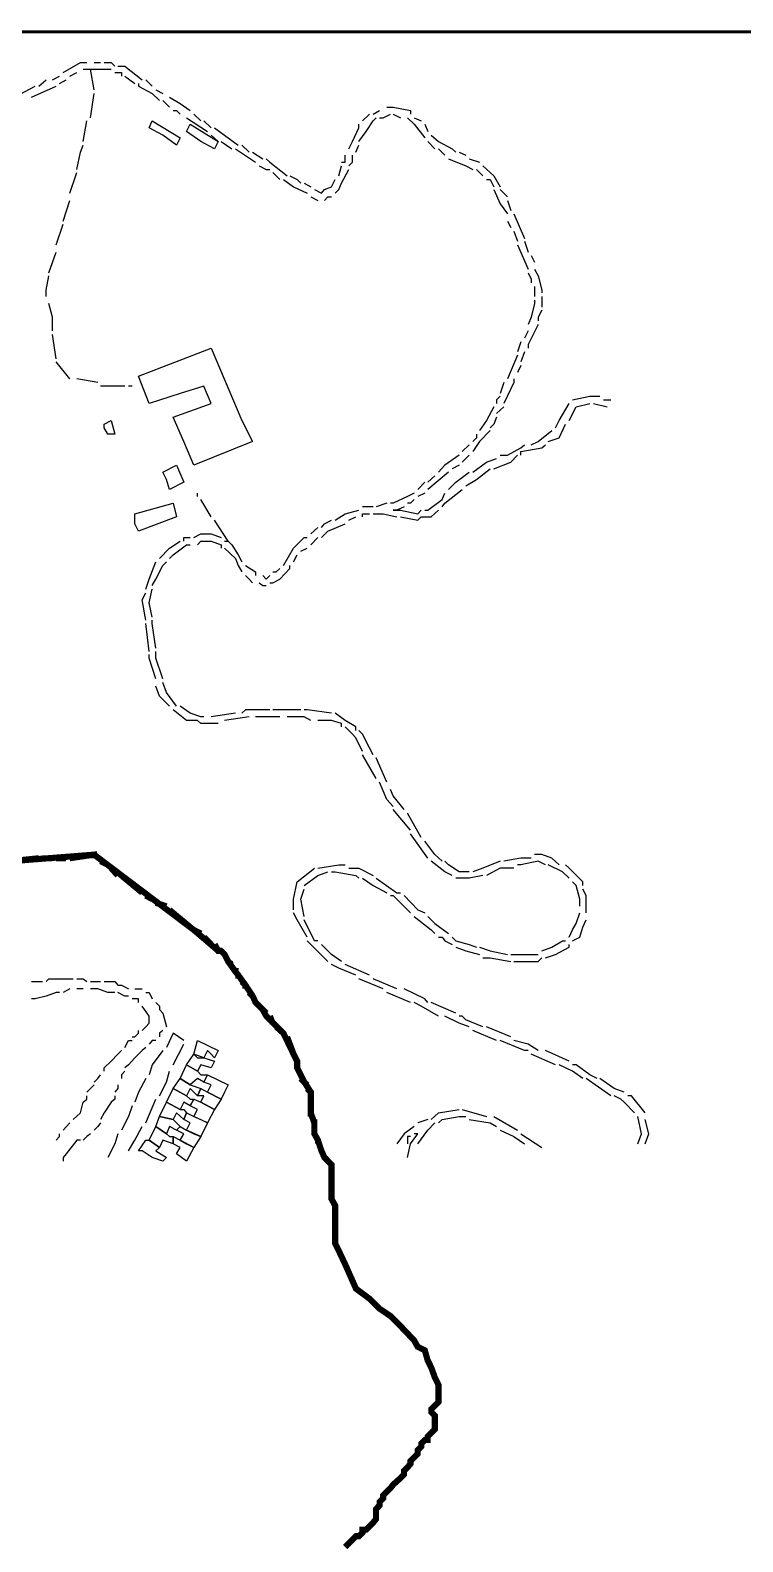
# Model space of a CAD drawing. Header units: millimetres. Extents: x -3588 to 75209, y -3737 to 38254.
# Drawn here: x 21244 to 21524, y 20076 to 20671 of the extents above; entities that cross this region are included whole.
import ezdxf

# ---------------------------------------------------------------- set-up
doc = ezdxf.new("R2010")
doc.units = ezdxf.units.MM
doc.layers.add('P', color=253, linetype='Continuous')

msp = doc.modelspace()

# ---------------------------------------------------------------- linework, layer by layer
at = {"layer": 'P'}
for points, const_width in [([(20542.731, 20670.158), (35743.361, 20670.158)], 1.2), ([(21236.588, 20343.826), (21269.059, 20346.371), (21308.3, 20316.732), (21317.887, 20308.554), (21319.023, 20308.554), (21320.431, 20307.13), (21321.839, 20304.313), (21324.672, 20300.36), (21325.792, 20298.952), (21328.625, 20294.999), (21331.442, 20290.758), (21332.578, 20288.229), (21335.395, 20285.397), (21336.803, 20282.852), (21343.572, 20276.082), (21347.525, 20267.905), (21348.95, 20265.072), (21348.95, 20262.527), (21350.358, 20259.711), (21351.766, 20256.894), (21354.311, 20252.941), (21354.311, 20250.108), (21354.311, 20244.747), (21355.719, 20240.794), (21355.719, 20236.569), (21357.128, 20234.025), (21358.536, 20229.784), (21359.672, 20227.255), (21362.489, 20224.422), (21362.489, 20221.878), (21362.489, 20220.47), (21362.489, 20216.245), (21362.489, 20213.7), (21362.489, 20210.867), (21363.897, 20208.339), (21363.897, 20205.506), (21363.897, 20201.553), (21363.897, 20200.145), (21363.897, 20195.92), (21363.897, 20193.375), (21365.322, 20190.543), (21367.85, 20185.181), (21372.091, 20175.595), (21377.452, 20171.642), (21378.861, 20170.218), (21381.405, 20167.689), (21385.646, 20164.857), (21389.599, 20160.904), (21394.96, 20155.27), (21396.369, 20152.726), (21399.185, 20151.317), (21400.322, 20147.365), (21401.73, 20144.532), (21403.138, 20140.579), (21404.547, 20137.762), (21404.547, 20136.354), (21404.547, 20134.946), (21404.547, 20133.809), (21404.547, 20130.993), (21403.138, 20129.568), (21401.73, 20128.16), (21401.73, 20127.04), (21403.138, 20125.632), (21403.138, 20122.799), (21403.138, 20121.391), (21403.138, 20120.254), (21401.73, 20118.846), (21400.322, 20117.438), (21400.322, 20116.029), (21399.185, 20116.029), (21397.777, 20114.621), (21397.777, 20113.485), (21396.369, 20112.076), (21396.369, 20110.668), (21394.96, 20109.244), (21393.552, 20107.835), (21393.552, 20106.715), (21392.416, 20105.307), (21391.007, 20103.882), (21391.007, 20102.474), (21389.599, 20101.066), (21386.766, 20098.521), (21385.646, 20097.113), (21384.222, 20095.705), (21382.814, 20094.296), (21382.814, 20093.16), (21381.405, 20091.752), (21381.405, 20090.343), (21379.997, 20088.919), (21379.997, 20087.511), (21379.997, 20084.982), (21378.861, 20083.558), (21377.452, 20082.149), (21376.044, 20080.741), (21374.636, 20080.741), (21374.636, 20079.605), (21373.227, 20078.196), (21372.091, 20078.196), (21370.683, 20076.788), (21369.274, 20075.38), (21367.85, 20073.972)], 2.417), ([(21236.588, 20344.962), (21236.588, 20343.826), (21247.326, 20344.962)], 2.417), ([(21236.588, 20343.826), (21269.059, 20346.371), (21308.3, 20316.732), (21317.887, 20308.554), (21319.023, 20308.554), (21320.431, 20307.13), (21321.839, 20304.313), (21324.672, 20300.36), (21325.792, 20298.952), (21328.625, 20294.999), (21331.442, 20290.758), (21332.578, 20288.229), (21335.395, 20285.397), (21336.803, 20282.852), (21343.572, 20276.082), (21347.525, 20267.905), (21348.95, 20265.072), (21348.95, 20262.527), (21350.358, 20259.711), (21351.766, 20256.894), (21354.311, 20252.941), (21354.311, 20250.108), (21354.311, 20244.747), (21355.719, 20240.794), (21355.719, 20236.569), (21357.128, 20234.025), (21358.536, 20229.784), (21359.672, 20227.255), (21362.489, 20224.422), (21362.489, 20221.878), (21362.489, 20220.47), (21362.489, 20216.245), (21362.489, 20213.7), (21362.489, 20210.867), (21363.897, 20208.339), (21363.897, 20205.506), (21363.897, 20201.553), (21363.897, 20200.145), (21363.897, 20195.92), (21363.897, 20193.375), (21365.322, 20190.543), (21367.85, 20185.181), (21372.091, 20175.595), (21377.452, 20171.642), (21378.861, 20170.218), (21381.405, 20167.689), (21385.646, 20164.857), (21389.599, 20160.904), (21394.96, 20155.27), (21396.369, 20152.726), (21399.185, 20151.317), (21400.322, 20147.365), (21401.73, 20144.532), (21403.138, 20140.579), (21404.547, 20137.762), (21404.547, 20136.354), (21404.547, 20134.946), (21404.547, 20133.809), (21404.547, 20130.993), (21403.138, 20129.568), (21401.73, 20128.16), (21401.73, 20127.04), (21403.138, 20125.632), (21403.138, 20122.799), (21403.138, 20121.391), (21403.138, 20120.254), (21401.73, 20118.846), (21400.322, 20117.438), (21400.322, 20116.029), (21399.185, 20116.029), (21397.777, 20114.621), (21397.777, 20113.485), (21396.369, 20112.076), (21396.369, 20110.668), (21394.96, 20109.244), (21393.552, 20107.835), (21393.552, 20106.715), (21392.416, 20105.307), (21391.007, 20103.882), (21391.007, 20102.474), (21389.599, 20101.066), (21386.766, 20098.521), (21385.646, 20097.113), (21384.222, 20095.705), (21382.814, 20094.296), (21382.814, 20093.16), (21381.405, 20091.752), (21381.405, 20090.343), (21379.997, 20088.919), (21379.997, 20087.511), (21379.997, 20084.982), (21378.861, 20083.558), (21377.452, 20082.149), (21376.044, 20080.741), (21374.636, 20080.741), (21374.636, 20079.605), (21373.227, 20078.196), (21372.091, 20078.196), (21370.683, 20076.788), (21369.274, 20075.38)], 1.2), ([(21248.734, 20344.962), (21252.687, 20344.962)], 2.417), ([(21254.096, 20344.962), (21258.049, 20344.962)], 2.417), ([(21259.457, 20344.962), (21269.059, 20346.371), (21269.059, 20344.962)], 2.417), ([(21271.604, 20343.826), (21274.42, 20342.418)], 2.417), ([(21275.829, 20341.009), (21278.373, 20338.193)], 2.417), ([(21279.782, 20338.193), (21287.976, 20331.407)], 2.417), ([(21289.384, 20330.287), (21291.928, 20328.879)], 2.417), ([(21293.337, 20327.454), (21297.562, 20326.046)], 2.417), ([(21298.698, 20324.638), (21306.876, 20317.868)], 2.417), ([(21308.3, 20316.732), (21311.117, 20315.324)], 2.417), ([(21312.253, 20313.915), (21315.07, 20311.083)], 2.417), ([(21316.478, 20311.083), (21317.887, 20308.554), (21319.023, 20308.554), (21320.431, 20307.13), (21321.839, 20304.313), (21323.248, 20303.177)], 2.417), ([(21324.672, 20301.768), (21324.672, 20300.36), (21325.792, 20298.952), (21325.792, 20297.543)], 2.417), ([(21327.201, 20296.407), (21328.625, 20294.999), (21328.625, 20293.59)], 2.417), ([(21330.033, 20292.166), (21331.442, 20290.758), (21332.578, 20288.229), (21335.395, 20285.397), (21336.803, 20283.988)], 2.417), ([(21338.211, 20282.852), (21339.347, 20280.035)], 2.417), ([(21340.756, 20278.627), (21343.572, 20276.082)], 2.417), ([(21344.997, 20274.674), (21347.525, 20267.905), (21348.95, 20265.072)], 2.417), ([(21348.95, 20263.664), (21348.95, 20262.527), (21350.358, 20259.711)], 2.417), ([(21350.358, 20258.302), (21351.766, 20256.894), (21352.903, 20255.758)], 2.417), ([(21352.903, 20254.349), (21354.311, 20252.941), (21354.311, 20250.108), (21354.311, 20244.747), (21354.311, 20243.339)], 2.417), ([(21355.719, 20242.203), (21355.719, 20240.794), (21355.719, 20237.978)], 2.417), ([(21355.719, 20236.569), (21357.128, 20234.025), (21357.128, 20232.616)], 2.417)]:
    msp.add_lwpolyline(points, dxfattribs=dict(at, const_width=const_width))
for points in [[(21256.912, 20654.074), (21263.698, 20658.011), (21266.227, 20658.011)], [(21264.818, 20655.482), (21267.651, 20655.482)], [(21267.651, 20655.482), (21269.059, 20655.482), (21275.829, 20655.482)], [(21269.059, 20647.289), (21267.651, 20655.482)], [(21269.059, 20658.011), (21271.604, 20658.011)], [(21273.012, 20658.011), (21275.829, 20658.011), (21277.237, 20656.603)], [(21278.373, 20656.603), (21281.19, 20656.603), (21287.976, 20651.241)], [(21247.326, 20648.697), (21250.143, 20651.241)], [(21252.687, 20651.241), (21255.504, 20652.65)], [(21255.504, 20649.833), (21258.049, 20651.241)], [(21259.457, 20652.65), (21262.274, 20654.074)], [(21277.237, 20654.074), (21279.782, 20654.074), (21279.782, 20652.65)], [(21281.19, 20652.65), (21285.143, 20649.833)], [(21286.551, 20649.833), (21286.551, 20648.697), (21291.928, 20645.88), (21294.745, 20643.064)], [(21289.384, 20651.241), (21291.928, 20648.697)], [(21236.588, 20643.064), (21237.724, 20644.472), (21245.902, 20648.697)], [(21244.493, 20644.472), (21254.096, 20648.697)], [(21267.651, 20636.278), (21269.059, 20645.88)], [(21293.337, 20647.289), (21296.153, 20645.88)], [(21298.698, 20644.472), (21302.923, 20641.927), (21306.876, 20639.111)], [(21296.153, 20643.064), (21298.698, 20640.519)], [(21300.106, 20639.111), (21301.515, 20639.111), (21302.923, 20637.686)], [(21308.3, 20637.686), (21311.117, 20635.158)], [(21374.636, 20635.158), (21377.452, 20637.686)], [(21378.861, 20637.686), (21381.405, 20639.111)], [(21381.405, 20636.278), (21382.814, 20636.278), (21385.646, 20637.686)], [(21384.222, 20640.519), (21386.766, 20640.519), (21393.552, 20639.111), (21393.552, 20637.686)], [(21386.766, 20637.686), (21389.599, 20636.278)], [(21264.818, 20626.964), (21266.227, 20635.158)], [(21296.153, 20629.508), (21290.792, 20632.325), (21291.928, 20635.158), (21302.923, 20628.372), (21301.515, 20625.555), (21296.153, 20629.508)], [(21305.468, 20636.278), (21313.662, 20630.917)], [(21311.117, 20626.964), (21305.468, 20630.917), (21306.876, 20633.749), (21317.887, 20626.964), (21316.478, 20624.147), (21311.117, 20626.964)], [(21312.253, 20635.158), (21315.07, 20632.325)], [(21316.478, 20632.325), (21320.431, 20629.508), (21325.792, 20625.555)], [(21369.274, 20624.147), (21370.683, 20626.964), (21373.227, 20632.325), (21373.227, 20633.749)], [(21373.227, 20626.964), (21376.044, 20630.917), (21378.861, 20635.158), (21379.997, 20636.278)], [(21392.416, 20636.278), (21394.96, 20633.749), (21399.185, 20628.372)], [(21394.96, 20636.278), (21397.777, 20635.158)], [(21399.185, 20633.749), (21400.322, 20630.917)], [(21315.07, 20629.508), (21317.887, 20626.964)], [(21319.023, 20626.964), (21323.248, 20624.147)], [(21400.322, 20626.964), (21403.138, 20624.147)], [(21401.73, 20629.508), (21404.547, 20626.964), (21409.924, 20624.147), (21411.332, 20622.739)], [(21262.274, 20615.953), (21263.698, 20622.739), (21264.818, 20625.555)], [(21324.672, 20624.147), (21332.578, 20618.786)], [(21327.201, 20625.555), (21330.033, 20622.739)], [(21331.442, 20622.739), (21335.395, 20620.194)], [(21336.803, 20620.194), (21338.211, 20618.786), (21344.997, 20613.425)], [(21366.442, 20618.786), (21367.85, 20618.786), (21367.85, 20621.603)], [(21369.274, 20617.362), (21370.683, 20618.786), (21370.683, 20621.603)], [(21372.091, 20622.739), (21373.227, 20625.555)], [(21404.547, 20624.147), (21407.091, 20621.603)], [(21408.5, 20620.194), (21415.285, 20617.362), (21418.102, 20615.953)], [(21412.741, 20622.739), (21415.285, 20621.603)], [(21416.693, 20620.194), (21420.646, 20618.786)], [(21259.457, 20606.639), (21262.274, 20614.833)], [(21333.986, 20617.362), (21336.803, 20615.953), (21338.211, 20615.953)], [(21339.347, 20614.833), (21342.164, 20612)], [(21363.897, 20606.639), (21365.322, 20608.047), (21366.442, 20610.592), (21369.274, 20615.953)], [(21365.322, 20613.425), (21366.442, 20617.362)], [(21419.51, 20615.953), (21420.646, 20614.833), (21422.055, 20613.425)], [(21422.055, 20617.362), (21426.296, 20613.425), (21428.824, 20609.184)], [(21343.572, 20612), (21347.525, 20609.184), (21352.903, 20606.639)], [(21346.117, 20613.425), (21348.95, 20612), (21350.358, 20610.592)], [(21351.766, 20610.592), (21354.311, 20609.184)], [(21355.719, 20608.047), (21358.536, 20606.639), (21359.672, 20608.047), (21362.489, 20609.184), (21363.897, 20612)], [(21423.463, 20612), (21424.871, 20612), (21426.296, 20609.184)], [(21426.296, 20608.047), (21428.824, 20602.414), (21431.657, 20598.461)], [(21428.824, 20608.047), (21431.657, 20605.231)], [(21256.912, 20595.629), (21259.457, 20603.822)], [(21354.311, 20605.231), (21357.128, 20603.822)], [(21359.672, 20603.822), (21361.081, 20605.231), (21362.489, 20605.231)], [(21431.657, 20603.822), (21433.065, 20599.87)], [(21434.201, 20598.461), (21438.426, 20588.859)], [(21254.096, 20586.314), (21256.912, 20594.508)], [(21431.657, 20595.629), (21433.065, 20593.1)], [(21434.201, 20591.676), (21435.61, 20587.723)], [(21435.61, 20586.314), (21439.835, 20576.712)], [(21438.426, 20587.723), (21439.835, 20583.498)], [(21251.279, 20575.304), (21254.096, 20583.498)], [(21440.971, 20582.089), (21442.379, 20579.545)], [(21250.143, 20565.99), (21250.143, 20568.534), (21251.279, 20574.184)], [(21439.835, 20575.304), (21440.971, 20572.775), (21440.971, 20571.351)], [(21442.379, 20576.712), (21443.788, 20574.184), (21445.196, 20568.534), (21445.196, 20567.398)], [(21442.379, 20569.943), (21442.379, 20567.398), (21442.379, 20565.99)], [(21252.687, 20557.812), (21251.279, 20563.173)], [(21442.379, 20564.581), (21442.379, 20563.173), (21440.971, 20557.812), (21439.835, 20554.979)], [(21445.196, 20560.628), (21443.788, 20557.812), (21443.788, 20556.387)], [(21445.196, 20565.99), (21445.196, 20563.173), (21445.196, 20561.765)], [(21252.687, 20552.451), (21252.687, 20557.812)], [(21443.788, 20554.979), (21439.835, 20547.073), (21439.835, 20545.665)], [(21254.096, 20541.44), (21252.687, 20551.026)], [(21439.835, 20552.451), (21438.426, 20549.618)], [(21304.347, 20508.968), (21300.106, 20518.571), (21315.07, 20523.932), (21312.253, 20530.701), (21302.923, 20527.885), (21290.792, 20523.932), (21286.551, 20534.654), (21315.07, 20545.665), (21327.201, 20517.162), (21331.442, 20508.968), (21308.3, 20499.654), (21304.347, 20508.968)], [(21435.61, 20542.848), (21431.657, 20533.534)], [(21437.018, 20548.21), (21435.61, 20544.257)], [(21438.426, 20544.257), (21437.018, 20540.304)], [(21259.457, 20533.534), (21254.096, 20540.304)], [(21437.018, 20538.895), (21435.61, 20536.063)], [(21270.468, 20532.126), (21262.274, 20533.534)], [(21281.19, 20530.701), (21273.012, 20530.701), (21271.604, 20530.701)], [(21284.023, 20530.701), (21282.598, 20530.701)], [(21430.249, 20532.126), (21428.824, 20527.885)], [(21434.201, 20533.534), (21434.201, 20532.126), (21430.249, 20523.932)], [(21428.824, 20526.749), (21427.416, 20525.34), (21427.416, 20523.932)], [(21457.343, 20525.34), (21464.112, 20526.749), (21468.065, 20526.749)], [(21469.474, 20525.34), (21472.306, 20525.34)], [(21426.296, 20522.524), (21423.463, 20517.162), (21420.646, 20513.209)], [(21430.249, 20522.524), (21427.416, 20519.979)], [(21450.573, 20514.33), (21451.982, 20517.162), (21455.935, 20523.932)], [(21455.935, 20517.162), (21458.751, 20522.524), (21464.112, 20523.932)], [(21465.521, 20523.932), (21470.898, 20522.524)], [(21273.012, 20514.33), (21273.012, 20515.738), (21275.829, 20517.162), (21277.237, 20511.801), (21274.42, 20511.801), (21273.012, 20514.33)], [(21424.871, 20513.209), (21420.646, 20508.968), (21418.102, 20505.016)], [(21427.416, 20518.571), (21426.296, 20515.738), (21424.871, 20514.33)], [(21440.971, 20507.56), (21443.788, 20508.968), (21449.149, 20513.209)], [(21447.741, 20508.968), (21451.982, 20510.377), (21454.526, 20515.738)], [(21416.693, 20507.56), (21413.877, 20505.016)], [(21419.51, 20511.801), (21419.51, 20510.377), (21418.102, 20508.968)], [(21428.824, 20503.607), (21431.657, 20503.607), (21437.018, 20506.424), (21438.426, 20507.56)], [(21437.018, 20503.607), (21437.018, 20505.016), (21445.196, 20506.424), (21446.62, 20507.56)], [(21412.741, 20503.607), (21407.091, 20499.654), (21404.547, 20496.838)], [(21416.693, 20503.607), (21413.877, 20500.791)], [(21418.102, 20496.838), (21423.463, 20500.791), (21427.416, 20502.199)], [(21426.296, 20498.246), (21433.065, 20500.791), (21435.61, 20503.607)], [(21297.562, 20494.005), (21296.153, 20496.838), (21301.515, 20499.654), (21304.347, 20492.885), (21298.698, 20490.052), (21297.562, 20494.005)], [(21408.5, 20496.838), (21400.322, 20490.052)], [(21403.138, 20495.413), (21400.322, 20492.885)], [(21408.5, 20490.052), (21411.332, 20492.885), (21416.693, 20496.838)], [(21412.741, 20499.654), (21409.924, 20498.246)], [(21415.285, 20491.476), (21419.51, 20494.005), (21424.871, 20498.246)], [(21399.185, 20492.885), (21396.369, 20490.052)], [(21405.971, 20483.282), (21407.091, 20484.691), (21413.877, 20490.052)], [(21285.143, 20476.513), (21285.143, 20480.466), (21300.106, 20484.691), (21301.515, 20479.33), (21286.551, 20473.68), (21285.143, 20476.513)], [(21309.709, 20487.235), (21309.709, 20488.644)], [(21315.07, 20479.33), (21311.117, 20486.099)], [(21378.861, 20483.282), (21374.636, 20483.282)], [(21384.222, 20484.691), (21379.997, 20483.282)], [(21394.96, 20488.644), (21392.416, 20487.235), (21386.766, 20484.691), (21385.646, 20484.691)], [(21391.007, 20483.282), (21388.175, 20481.874), (21386.766, 20481.874)], [(21394.96, 20486.099), (21393.552, 20484.691), (21392.416, 20484.691)], [(21399.185, 20488.644), (21396.369, 20487.235)], [(21399.185, 20481.874), (21400.322, 20481.874), (21405.971, 20486.099), (21407.091, 20488.644)], [(21321.839, 20469.727), (21316.478, 20477.921)], [(21358.536, 20475.089), (21359.672, 20476.513), (21362.489, 20477.921)], [(21363.897, 20477.921), (21367.85, 20480.466), (21373.227, 20481.874)], [(21369.274, 20477.921), (21372.091, 20479.33)], [(21374.636, 20479.33), (21374.636, 20480.466), (21377.452, 20480.466)], [(21378.861, 20480.466), (21382.814, 20480.466)], [(21382.814, 20480.466), (21388.175, 20479.33)], [(21386.766, 20481.874), (21389.599, 20481.874), (21396.369, 20480.466), (21397.777, 20481.874)], [(21389.599, 20479.33), (21396.369, 20477.921), (21397.777, 20479.33)], [(21397.777, 20479.33), (21401.73, 20479.33), (21404.547, 20481.874)], [(21304.347, 20471.152), (21306.876, 20471.152)], [(21304.347, 20469.727), (21304.347, 20471.152)], [(21308.3, 20471.152), (21311.117, 20472.56), (21315.07, 20472.56), (21319.023, 20471.152)], [(21347.525, 20466.911), (21351.766, 20471.152), (21352.903, 20471.152)], [(21354.311, 20472.56), (21357.128, 20475.089)], [(21354.311, 20468.319), (21357.128, 20471.152)], [(21358.536, 20471.152), (21361.081, 20473.68), (21367.85, 20476.513)], [(21294.745, 20462.958), (21298.698, 20466.911), (21302.923, 20469.727)], [(21298.698, 20462.958), (21300.106, 20464.366), (21305.468, 20468.319), (21306.876, 20468.319)], [(21309.709, 20468.319), (21311.117, 20469.727), (21315.07, 20469.727), (21319.023, 20468.319), (21319.023, 20466.911)], [(21320.431, 20469.727), (21321.839, 20469.727)], [(21320.431, 20466.911), (21324.672, 20462.958), (21325.792, 20460.141)], [(21321.839, 20469.727), (21323.248, 20468.319), (21325.792, 20464.366), (21327.201, 20461.549)], [(21343.572, 20460.141), (21347.525, 20466.911)], [(21350.358, 20465.774), (21352.903, 20466.911)], [(21289.384, 20450.827), (21290.792, 20454.764), (21293.337, 20461.549)], [(21291.928, 20452.235), (21293.337, 20454.764), (21296.153, 20460.141), (21297.562, 20461.549)], [(21325.792, 20460.141), (21327.201, 20457.597)], [(21328.625, 20460.141), (21332.578, 20457.597), (21332.578, 20456.188)], [(21338.211, 20453.356), (21339.347, 20453.356), (21342.164, 20454.764), (21346.117, 20459.005), (21346.117, 20460.141)], [(21347.525, 20461.549), (21348.95, 20464.366)], [(21328.625, 20456.188), (21330.033, 20454.764), (21331.442, 20453.356)], [(21333.986, 20453.356), (21335.395, 20452.235), (21336.803, 20452.235)], [(21335.395, 20456.188), (21336.803, 20454.764), (21338.211, 20456.188)], [(21339.347, 20457.597), (21340.756, 20457.597), (21342.164, 20459.005)], [(21289.384, 20438.68), (21287.976, 20446.586), (21289.384, 20449.403)], [(21291.928, 20439.816), (21290.792, 20445.45), (21291.928, 20450.827)], [(21290.792, 20426.261), (21289.384, 20437.272)], [(21293.337, 20427.67), (21291.928, 20437.272), (21291.928, 20438.68)], [(21293.337, 20415.539), (21290.792, 20423.717), (21290.792, 20425.125)], [(21296.153, 20415.539), (21293.337, 20423.717), (21293.337, 20426.261)], [(21298.698, 20404.8), (21294.745, 20408.753), (21293.337, 20412.706)], [(21301.515, 20404.8), (21297.562, 20410.178), (21296.153, 20414.114)], [(21309.709, 20399.167), (21305.468, 20399.167), (21300.106, 20403.392)], [(21312.253, 20400.575), (21311.117, 20400.575), (21306.876, 20401.984), (21302.923, 20404.8)], [(21324.672, 20401.984), (21315.07, 20400.575)], [(21330.033, 20400.575), (21320.431, 20399.167)], [(21338.211, 20403.392), (21328.625, 20403.392), (21327.201, 20401.984)], [(21342.164, 20400.575), (21339.347, 20400.575), (21332.578, 20400.575)], [(21350.358, 20403.392), (21339.347, 20403.392)], [(21354.311, 20399.167), (21351.766, 20400.575), (21344.997, 20400.575)], [(21362.489, 20401.984), (21352.903, 20403.392), (21351.766, 20403.392)], [(21372.091, 20395.214), (21372.091, 20396.622), (21367.85, 20399.167), (21363.897, 20401.984)], [(21317.887, 20398.031), (21315.07, 20398.031), (21311.117, 20398.031), (21309.709, 20399.167)], [(21366.442, 20396.622), (21366.442, 20398.031), (21362.489, 20399.167), (21357.128, 20399.167)], [(21374.636, 20387.02), (21372.091, 20392.381), (21370.683, 20393.79), (21367.85, 20396.622)], [(21378.861, 20385.612), (21377.452, 20388.428), (21374.636, 20393.79), (21373.227, 20395.214)], [(21379.997, 20376.298), (21374.636, 20385.612)], [(21384.222, 20374.889), (21379.997, 20384.476)], [(21386.766, 20365.287), (21384.222, 20368.104), (21381.405, 20374.889)], [(21391.007, 20364.151), (21386.766, 20369.528), (21385.646, 20372.057)], [(21393.552, 20355.973), (21386.766, 20364.151)], [(21397.777, 20353.14), (21392.416, 20362.743)], [(21400.322, 20344.962), (21393.552, 20354.565)], [(21405.971, 20343.826), (21403.138, 20346.371), (21399.185, 20351.732)], [(21451.982, 20342.418), (21449.149, 20344.962), (21445.196, 20346.371), (21442.379, 20346.371)], [(21348.95, 20335.648), (21355.719, 20341.009)], [(21357.128, 20341.009), (21365.322, 20342.418), (21367.85, 20342.418)], [(21369.274, 20341.009), (21373.227, 20341.009), (21378.861, 20338.193)], [(21409.924, 20338.193), (21407.091, 20339.601), (21401.73, 20343.826)], [(21416.693, 20339.601), (21412.741, 20339.601), (21408.5, 20342.418), (21407.091, 20343.826)], [(21428.824, 20343.826), (21422.055, 20341.009), (21418.102, 20339.601)], [(21434.201, 20341.009), (21428.824, 20341.009), (21423.463, 20338.193)], [(21440.971, 20344.962), (21437.018, 20344.962), (21430.249, 20343.826)], [(21446.62, 20342.418), (21443.788, 20343.826), (21437.018, 20342.418), (21435.61, 20342.418)], [(21455.935, 20337.057), (21453.39, 20339.601), (21447.741, 20342.418)], [(21461.296, 20334.24), (21461.296, 20335.648), (21455.935, 20341.009), (21454.526, 20342.418)], [(21347.525, 20324.638), (21347.525, 20328.879), (21348.95, 20335.648)], [(21351.766, 20334.24), (21357.128, 20338.193), (21361.081, 20339.601)], [(21362.489, 20339.601), (21363.897, 20339.601), (21372.091, 20338.193), (21373.227, 20337.057)], [(21374.636, 20337.057), (21378.861, 20334.24), (21384.222, 20331.407)], [(21379.997, 20337.057), (21388.175, 20331.407), (21389.599, 20331.407)], [(21422.055, 20338.193), (21416.693, 20337.057), (21412.741, 20337.057), (21411.332, 20337.057)], [(21460.16, 20326.046), (21460.16, 20328.879), (21458.751, 20334.24), (21457.343, 20335.648)], [(21351.766, 20322.093), (21350.358, 20328.879), (21351.766, 20332.816)], [(21385.646, 20330.287), (21386.766, 20330.287), (21393.552, 20323.501)], [(21391.007, 20330.287), (21396.369, 20324.638), (21399.185, 20323.501)], [(21462.704, 20323.501), (21462.704, 20330.287), (21461.296, 20332.816)], [(21352.903, 20313.915), (21348.95, 20320.685), (21347.525, 20323.501)], [(21455.935, 20313.915), (21457.343, 20316.732), (21458.751, 20319.276), (21460.16, 20323.501)], [(21357.128, 20312.491), (21355.719, 20312.491), (21351.766, 20320.685)], [(21394.96, 20322.093), (21401.73, 20316.732), (21403.138, 20315.324)], [(21400.322, 20322.093), (21403.138, 20319.276), (21408.5, 20315.324)], [(21457.343, 20312.491), (21460.16, 20313.915), (21461.296, 20317.868), (21462.704, 20320.685)], [(21361.081, 20304.313), (21354.311, 20311.083), (21352.903, 20312.491)], [(21366.442, 20304.313), (21362.489, 20307.13), (21358.536, 20311.083)], [(21404.547, 20313.915), (21405.971, 20313.915)], [(21405.971, 20313.915), (21407.091, 20312.491)], [(21407.091, 20312.491), (21409.924, 20311.083)], [(21409.924, 20313.915), (21411.332, 20312.491), (21416.693, 20311.083), (21419.51, 20309.962)], [(21445.196, 20308.554), (21449.149, 20309.962), (21453.39, 20312.491), (21454.526, 20312.491)], [(21446.62, 20305.721), (21450.573, 20307.13), (21455.935, 20309.962), (21455.935, 20311.083)], [(21411.332, 20309.962), (21415.285, 20308.554), (21420.646, 20307.13)], [(21420.646, 20309.962), (21424.871, 20308.554), (21431.657, 20307.13)], [(21422.055, 20305.721), (21424.871, 20305.721), (21433.065, 20304.313)], [(21433.065, 20307.13), (21434.201, 20307.13), (21443.788, 20307.13)], [(21434.201, 20304.313), (21443.788, 20304.313), (21445.196, 20305.721)], [(21372.091, 20298.952), (21365.322, 20301.768), (21362.489, 20303.177)], [(21377.452, 20298.952), (21367.85, 20303.177)], [(21244.493, 20296.407), (21248.734, 20296.407)], [(21250.143, 20296.407), (21251.279, 20297.543), (21254.096, 20297.543), (21256.912, 20297.543), (21258.049, 20297.543), (21260.865, 20297.543)], [(21259.457, 20293.59), (21256.912, 20292.166)], [(21262.274, 20297.543), (21263.698, 20297.543), (21264.818, 20297.543), (21266.227, 20296.407)], [(21264.818, 20293.59), (21262.274, 20293.59)], [(21267.651, 20296.407), (21270.468, 20296.407), (21271.604, 20296.407)], [(21277.237, 20292.166), (21275.829, 20292.166), (21274.42, 20292.166), (21270.468, 20293.59), (21267.651, 20293.59)], [(21273.012, 20296.407), (21275.829, 20296.407), (21277.237, 20296.407), (21278.373, 20294.999), (21279.782, 20294.999), (21282.598, 20293.59)], [(21285.143, 20293.59), (21287.976, 20293.59)], [(21382.814, 20293.59), (21373.227, 20297.543)], [(21388.175, 20293.59), (21378.861, 20297.543)], [(21400.322, 20288.229), (21399.185, 20289.638), (21391.007, 20293.59)], [(21255.504, 20292.166), (21254.096, 20292.166), (21250.143, 20290.758), (21245.902, 20289.638), (21244.493, 20289.638)], [(21282.598, 20290.758), (21281.19, 20290.758), (21278.373, 20292.166)], [(21286.551, 20288.229), (21286.551, 20289.638), (21285.143, 20289.638), (21284.023, 20289.638)], [(21287.976, 20277.219), (21289.384, 20278.627), (21290.792, 20280.035), (21290.792, 20282.852), (21287.976, 20286.805)], [(21289.384, 20292.166), (21290.792, 20292.166), (21291.928, 20289.638)], [(21293.337, 20288.229), (21294.745, 20286.805), (21294.745, 20285.397), (21296.153, 20283.988), (21297.562, 20278.627)], [(21393.552, 20288.229), (21384.222, 20292.166)], [(21404.547, 20282.852), (21397.777, 20286.805), (21394.96, 20288.229)], [(21411.332, 20283.988), (21401.73, 20288.229)], [(21416.693, 20278.627), (21412.741, 20280.035), (21407.091, 20282.852)], [(21415.285, 20281.444), (21413.877, 20282.852), (21412.741, 20282.852)], [(21422.055, 20278.627), (21415.285, 20281.444)], [(21284.023, 20274.674), (21285.143, 20274.674), (21286.551, 20276.082), (21286.551, 20277.219)], [(21296.153, 20277.219), (21294.745, 20276.082), (21294.745, 20274.674)], [(21304.347, 20273.266), (21300.106, 20276.082), (21297.562, 20270.433)], [(21427.416, 20273.266), (21418.102, 20277.219)], [(21433.065, 20274.674), (21423.463, 20278.627)], [(21273.012, 20261.119), (21273.012, 20262.527), (21275.829, 20265.072), (21278.373, 20267.905), (21279.782, 20269.313)], [(21281.19, 20270.433), (21282.598, 20273.266), (21284.023, 20273.266)], [(21289.384, 20270.433), (21287.976, 20269.313), (21286.551, 20267.905), (21285.143, 20266.48), (21282.598, 20263.664), (21281.19, 20262.527)], [(21293.337, 20273.266), (21291.928, 20273.266), (21290.792, 20271.841)], [(21296.153, 20269.313), (21291.928, 20263.664), (21290.792, 20259.711)], [(21300.106, 20263.664), (21304.347, 20271.841)], [(21315.07, 20267.905), (21313.662, 20269.313), (21312.253, 20266.48), (21308.3, 20267.905), (21309.709, 20273.266), (21317.887, 20269.313), (21316.478, 20266.48), (21315.07, 20267.905)], [(21439.835, 20269.313), (21438.426, 20269.313), (21428.824, 20273.266)], [(21443.788, 20269.313), (21439.835, 20271.841), (21434.201, 20273.266)], [(21455.935, 20265.072), (21446.62, 20269.313)], [(21311.117, 20259.711), (21313.662, 20259.711), (21312.253, 20256.894), (21309.709, 20258.302), (21306.876, 20255.758), (21302.923, 20258.302), (21305.468, 20263.664), (21309.709, 20261.119), (21311.117, 20259.711)], [(21309.709, 20266.48), (21312.253, 20266.48), (21316.478, 20265.072), (21315.07, 20262.527), (21311.117, 20263.664), (21309.709, 20261.119), (21305.468, 20263.664), (21308.3, 20267.905), (21309.709, 20266.48)], [(21450.573, 20263.664), (21440.971, 20267.905)], [(21461.296, 20258.302), (21457.343, 20261.119), (21451.982, 20263.664)], [(21466.945, 20258.302), (21464.112, 20259.711), (21458.751, 20263.664), (21457.343, 20263.664)], [(21269.059, 20256.894), (21270.468, 20258.302), (21271.604, 20259.711)], [(21281.19, 20261.119), (21279.782, 20259.711), (21279.782, 20258.302)], [(21289.384, 20258.302), (21286.551, 20252.941), (21285.143, 20248.988)], [(21294.745, 20251.517), (21297.562, 20256.894), (21298.698, 20261.119)], [(21306.876, 20255.758), (21311.117, 20254.349), (21309.709, 20251.517), (21306.876, 20254.349), (21305.468, 20251.517), (21300.106, 20254.349), (21302.923, 20258.302), (21306.876, 20255.758)], [(21320.431, 20252.941), (21319.023, 20250.108), (21313.662, 20252.941), (21315.07, 20255.758), (21312.253, 20256.894), (21313.662, 20259.711), (21321.839, 20255.758), (21320.431, 20252.941)], [(21472.306, 20251.517), (21462.704, 20258.302)], [(21477.668, 20252.941), (21473.715, 20254.349), (21468.065, 20258.302)], [(21260.865, 20242.203), (21263.698, 20244.747), (21264.818, 20248.988), (21266.227, 20250.108), (21266.227, 20251.517)], [(21266.227, 20252.941), (21267.651, 20254.349), (21269.059, 20255.758)], [(21277.237, 20251.517), (21277.237, 20250.108), (21275.829, 20248.988), (21273.012, 20244.747), (21271.604, 20242.203)], [(21278.373, 20255.758), (21278.373, 20254.349), (21277.237, 20252.941)], [(21306.876, 20250.108), (21308.3, 20250.108), (21306.876, 20247.58), (21304.347, 20248.988), (21302.923, 20246.155), (21297.562, 20248.988), (21300.106, 20254.349), (21305.468, 20251.517), (21306.876, 20250.108)], [(21313.662, 20252.941), (21319.023, 20250.108), (21316.478, 20246.155), (21311.117, 20248.988), (21312.253, 20251.517), (21309.709, 20251.517), (21311.117, 20254.349), (21313.662, 20252.941)], [(21481.62, 20244.747), (21477.668, 20248.988), (21476.259, 20250.108), (21473.715, 20251.517)], [(21485.845, 20244.747), (21480.484, 20251.517), (21479.076, 20251.517)], [(21284.023, 20247.58), (21282.598, 20243.339), (21279.782, 20237.978)], [(21289.384, 20240.794), (21293.337, 20250.108)], [(21304.347, 20246.155), (21305.468, 20244.747), (21304.347, 20242.203), (21301.515, 20244.747), (21300.106, 20242.203), (21294.745, 20243.339), (21297.562, 20248.988), (21302.923, 20246.155), (21304.347, 20246.155)], [(21313.662, 20247.58), (21316.478, 20246.155), (21313.662, 20240.794), (21308.3, 20243.339), (21309.709, 20246.155), (21306.876, 20247.58), (21308.3, 20250.108), (21311.117, 20248.988), (21313.662, 20247.58)], [(21401.73, 20242.203), (21404.547, 20244.747), (21412.741, 20246.155)], [(21413.877, 20246.155), (21423.463, 20243.339)], [(21256.912, 20237.978), (21259.457, 20240.794)], [(21271.604, 20240.794), (21270.468, 20239.386), (21269.059, 20237.978)], [(21282.598, 20229.784), (21285.143, 20234.025), (21287.976, 20239.386)], [(21298.698, 20235.433), (21300.106, 20235.433), (21300.106, 20232.616), (21296.153, 20234.025), (21294.745, 20231.192), (21290.792, 20234.025), (21293.337, 20239.386), (21297.562, 20236.569), (21298.698, 20235.433)], [(21301.515, 20240.794), (21302.923, 20239.386), (21301.515, 20237.978), (21298.698, 20239.386), (21297.562, 20236.569), (21293.337, 20239.386), (21294.745, 20243.339), (21300.106, 20242.203), (21301.515, 20240.794)], [(21308.3, 20236.569), (21311.117, 20235.433), (21308.3, 20231.192), (21302.923, 20234.025), (21304.347, 20236.569), (21301.515, 20237.978), (21302.923, 20239.386), (21305.468, 20237.978), (21308.3, 20236.569)], [(21311.117, 20242.203), (21313.662, 20240.794), (21311.117, 20235.433), (21305.468, 20237.978), (21306.876, 20240.794), (21304.347, 20242.203), (21305.468, 20244.747), (21308.3, 20243.339), (21311.117, 20242.203)], [(21394.96, 20239.386), (21391.007, 20236.569), (21388.175, 20232.616)], [(21400.322, 20242.203), (21396.369, 20240.794)], [(21396.369, 20232.616), (21400.322, 20237.978), (21403.138, 20240.794)], [(21404.547, 20240.794), (21405.971, 20242.203), (21412.741, 20243.339), (21415.285, 20243.339)], [(21416.693, 20242.203), (21424.871, 20240.794), (21427.416, 20239.386)], [(21426.296, 20243.339), (21435.61, 20237.978)], [(21483.029, 20232.616), (21484.437, 20236.569), (21483.029, 20243.339)], [(21485.845, 20232.616), (21487.27, 20236.569), (21485.845, 20242.203)], [(21254.096, 20234.025), (21255.504, 20235.433), (21255.504, 20236.569)], [(21263.698, 20234.025), (21262.274, 20234.025), (21258.049, 20228.663), (21256.912, 20227.255), (21256.912, 20225.831)], [(21267.651, 20236.569), (21266.227, 20235.433), (21264.818, 20234.025)], [(21278.373, 20236.569), (21277.237, 20232.616), (21274.42, 20227.255)], [(21296.153, 20225.831), (21291.928, 20227.255), (21287.976, 20229.784), (21286.551, 20229.784), (21289.384, 20234.025), (21290.792, 20234.025), (21294.745, 20231.192), (21293.337, 20229.784), (21297.562, 20227.255), (21296.153, 20225.831)], [(21305.468, 20232.616), (21308.3, 20231.192), (21305.468, 20225.831), (21301.515, 20228.663), (21302.923, 20231.192), (21300.106, 20232.616), (21300.106, 20235.433), (21302.923, 20234.025), (21305.468, 20232.616)], [(21392.416, 20227.255), (21393.552, 20232.616), (21396.369, 20236.569)], [(21393.552, 20235.433), (21392.416, 20235.433), (21392.416, 20232.616)], [(21396.369, 20236.569), (21394.96, 20236.569)], [(21428.824, 20237.978), (21434.201, 20235.433), (21438.426, 20232.616)], [(21437.018, 20236.569), (21445.196, 20231.192)]]:
    msp.add_lwpolyline(points, dxfattribs=at)

doc.saveas('drawing.dxf')
